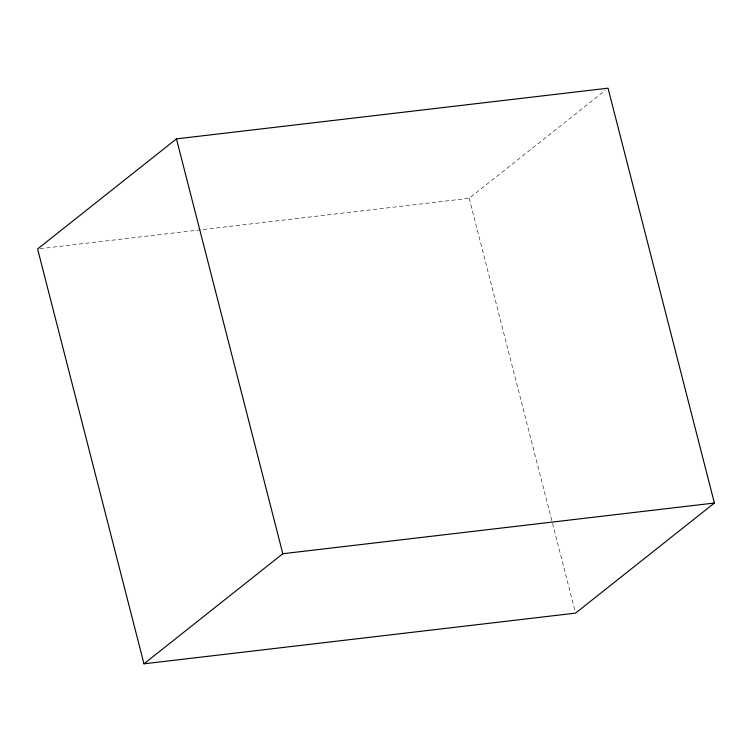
<?xml version="1.0" encoding="UTF-8"?>
<svg xmlns="http://www.w3.org/2000/svg" width="752" height="752" viewBox="0 0 752 752"><rect width="100%" height="100%" fill="white"/><g stroke="black" fill="none" stroke-linecap="round" stroke-linejoin="round"><path stroke-width="0.56" stroke-dasharray="3.76 2.82" d="M39.931 248.696L469.182 198.274L605.266 90.372M469.182 198.274L574.97 610.85"/><path stroke-width="1.13" d="M176.447 138.876L37.6 248.968L143.97 663.819L575.553 613.124L714.4 503.032L608.03 88.181L176.447 138.876L282.818 553.726L143.97 663.819M282.818 553.726L714.4 503.032"/></g></svg>
